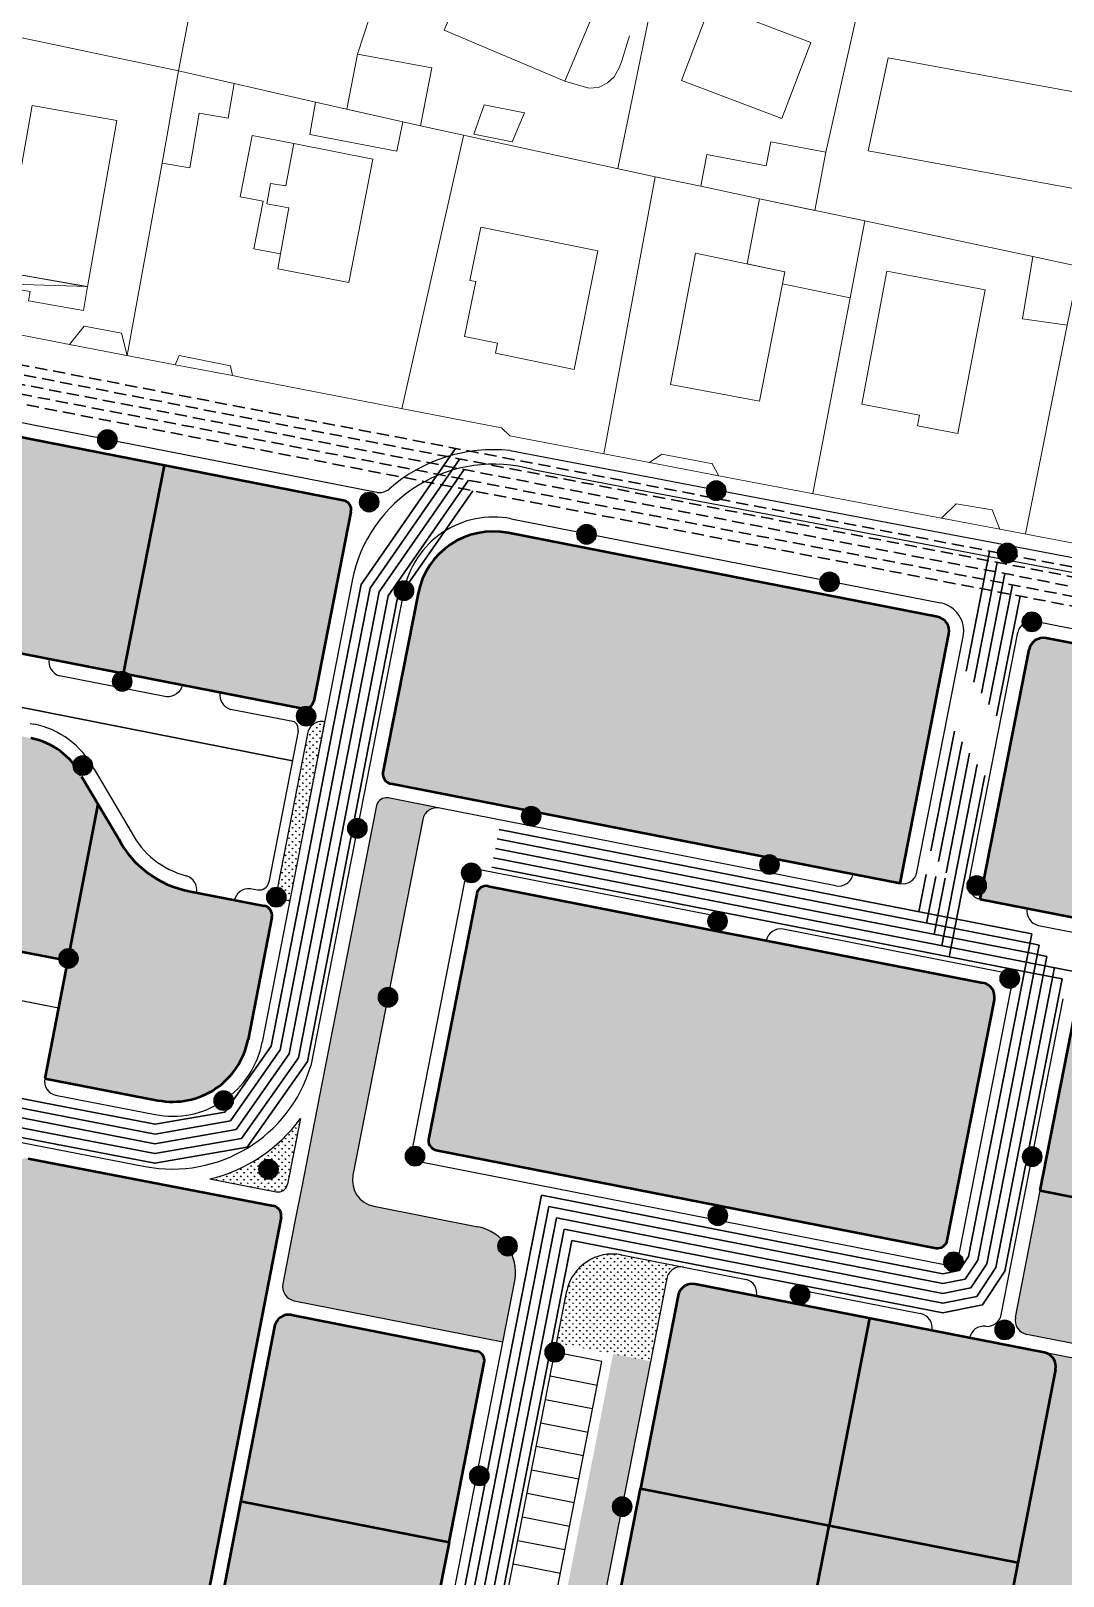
# Model space of a CAD drawing. Header units: millimetres. Extents: x 366 to 1555, y 702 to 1543.
# Drawn here: x 860.7 to 968.1, y 910.6 to 1071.5 of the extents above; entities that cross this region are included whole.
import ezdxf

# ---------------------------------------------------------------- set-up
doc = ezdxf.new("R2010")
doc.units = ezdxf.units.MM
doc.linetypes.add('TRATTEGGIATA', pattern=[19.05, 12.7, -6.35])
for name, color, linetype, lineweight in [('1_BASE', 7, 'Continuous', 0), ('4_CONSERVARE', 1, 'Continuous', 0), ('4_DEMOLIRE', 1, 'Continuous', 0), ('4L - Lotti', 7, 'Continuous', 50), ('6_ACQUEDOTTO', 152, 'Continuous', 30), ('6_FOGNATURA', 1, 'Continuous', 30), ('6_GAS', 210, 'Continuous', 30), ('6_ILLUMINAZIONE', 2, 'Continuous', 30), ('6_LOTTO RETINO', 254, 'Continuous', 30), ('6_RETE ELETTRICA', 2, 'Continuous', 30), ('6_TELEFONO', 94, 'Continuous', 30)]:
    doc.layers.add(name, color=color, linetype=linetype, lineweight=lineweight)
for name, color, linetype in [('4L - Parcheggi', 4, 'Continuous'), ('4L - Parco', 3, 'Continuous'), ('4L - Strade', 10, 'Continuous')]:
    doc.layers.add(name, color=color, linetype=linetype)
pattern_1 = [(90, (359.98, 494.63515), (-0.35921024, 0.35921024), [0.09525, -0.6231705]), (45, (359.98, 494.63515), (-0.35921024, 0.35921024), [0.09525, -0.41275]), (135, (359.98, 494.63515), (-0.35921024, -0.35921024), [0.09525, -0.41275])]
pattern_2 = [(90, (-7284.46496, -2478.98495), (-0.359210245, 0.359210245), [0.09525, -0.62317049]), (45, (-7284.46496, -2478.98495), (-0.359210245, 0.359210245), [0.09525, -0.41275]), (135, (-7284.46496, -2478.98495), (-0.359210245, -0.359210245), [0.09525, -0.41275])]

msp = doc.modelspace()

# ---------------------------------------------------------------- hatches: boundary and pattern name
at = {"layer": '4L - Parco', "transparency": 33554483}
h = msp.add_hatch(dxfattribs=at)
h.set_pattern_fill('GRASS', color=256, scale=0.02)
h.set_pattern_definition(pattern_1)
edge = h.paths.add_edge_path()
edge.add_line((842.06109, 872.60663), (845.87165, 892.24003))
edge.add_arc((844.6391, 892.24831), 1.23258, 359.6150499, 443.3235789)
edge.add_line((844.7824, 893.47253), (829.26722, 896.5133))
edge.add_arc((829.74804, 898.96663), 2.5, 168.9113421, 258.9113421, ccw=False)
edge.add_line((827.29471, 899.44745), (828.83333, 907.29809))
edge.add_arc((839.13731, 905.27865), 10.5, 117.4900742, 168.9113421, ccw=False)
edge.add_line((834.29056, 914.59311), (840.82109, 918.45171))
edge.add_arc((837.42499, 925.13875), 7.5, 296.9243221, 348.9113421)
edge.add_line((844.78497, 923.6963), (850.90588, 954.92759))
edge.add_arc((849.92455, 955.11992), 1, 348.9113421, 439.0162615)
edge.add_line((850.11508, 956.1016), (848.73968, 956.36855))
edge.add_arc((851.88343, 972.56629), 16.5, 169.0211036, 259.0162615, ccw=False)
edge.add_line((835.68542, 975.70867), (840.54791, 1000.77328))
edge.add_arc((839.56621, 1000.96373), 1, 349.0211036, 449.3754634)
edge.add_line((839.57711, 1001.96367), (830.9421, 1003.65543))
edge.add_arc((830.74984, 1002.67409), 1, 78.9150747, 170.5244571)
edge.add_line((829.76348, 1002.83872), (826.31764, 982.19302))
edge.add_arc((824.8381, 982.43996), 1.5, 258.9454938, 350.5244571, ccw=False)
edge.add_line((824.55049, 980.96779), (807.43631, 984.31135))
edge.add_arc((807.24457, 983.3299), 1, 78.9454938, 170.5244571)
edge.add_line((806.25821, 983.49453), (804.77566, 974.61185))
edge.add_arc((805.76201, 974.44722), 1, 170.5244571, 258.9727463)
edge.add_line((805.57074, 973.46569), (811.03764, 972.40033))
edge.add_arc((810.75073, 970.92803), 1.5, -9.4755429, 78.9727463, ccw=False)
edge.add_line((812.23026, 970.68109), (809.89689, 956.70074))
edge.add_line((809.89689, 956.70074), (809.166, 952.32419))
edge.add_arc((810.15235, 952.15951), 1, 170.5213744, 258.9113421)
edge.add_line((809.96002, 951.17818), (826.51505, 947.93361))
edge.add_arc((826.03423, 945.48029), 2.5, -11.0886579, 78.9113421, ccw=False)
edge.add_line((828.48755, 944.99947), (826.94893, 937.14882))
edge.add_arc((816.64496, 939.16826), 10.5, 297.4900742, 348.9113421, ccw=False)
edge.add_line((821.49171, 929.85381), (814.96118, 925.9952))
edge.add_arc((818.35728, 919.30816), 7.5, 116.9243221, 168.9113421)
edge.add_line((810.9973, 920.75062), (809.24134, 910.80183))
edge.add_line((809.24134, 910.80183), (806.36274, 894.00356))
edge.add_line((806.36274, 894.00356), (802.54745, 872.35746))
edge.add_line((802.54745, 872.35746), (799.96253, 858.55614))
edge.add_arc((813.59848, 854.75047), 14.15706, 164.4060494, 223.5327388)
edge.add_arc((783.87121, 831.93839), 23.43988, -10.6440658, 33.863673, ccw=False)
edge.add_line((806.90777, 827.60887), (803.43156, 807.61598))
edge.add_arc((804.47815, 807.4576), 1.05851, 171.3950488, 267.3251586)
edge.add_line((804.42875, 806.40025), (815.28019, 805.27704))
edge.add_arc((815.26989, 806.40879), 1.1318, 270.5213119, 352.729629)
edge.add_line((816.39259, 806.26556), (820.00211, 827.00999))
edge.add_arc((821.4799, 826.75285), 1.5, 84.0904528, 170.1293879, ccw=False)
edge.add_line((821.63434, 828.24488), (841.57569, 826.18079))
edge.add_line((841.57569, 826.18079), (861.51704, 824.11669))
edge.add_arc((861.3626, 822.62466), 1.5, -9.8706121, 84.0904528, ccw=False)
edge.add_line((862.8404, 822.36752), (859.09737, 800.85581))
edge.add_arc((861.14511, 814.89338), 14.18615, 261.7004934, 292.1753399)
edge.add_line((866.49956, 801.75654), (870.5848, 804.39942))
edge.add_arc((879.01741, 793.68414), 13.63547, 107.4924721, 128.2017366, ccw=False)
edge.add_line((874.91886, 806.68906), (877.84825, 821.6297))
edge.add_line((877.84825, 821.6297), (880.71426, 836.25321))
edge.add_arc((879.24227, 836.5417), 1.5, 348.9113421, 444.1131652)
edge.add_line((879.39611, 838.03379), (865.6733, 839.44872))
edge.add_line((865.6733, 839.44872), (838.19604, 844.83428))
edge.add_arc((838.48455, 846.30627), 1.5, 169.0162615, 258.9105658, ccw=False)
edge.add_line((837.01203, 846.59207), (842.06109, 872.60663))
h = msp.add_hatch(dxfattribs=at)
h.set_pattern_fill('GRASS', color=256, scale=0.02)
h.set_pattern_definition(pattern_2)
h.paths.add_polyline_path([(891.24496, 999.56123, 0.4266814), (889.47597, 998.31171), (886.43961, 982.66732, 0.414212133), (887.62648, 980.90911), (887.91216, 982.38165)])
h = msp.add_hatch(dxfattribs=at)
h.set_pattern_fill('GRASS', color=256, scale=0.02)
h.set_pattern_definition(pattern_1)
h.paths.add_polyline_path([(896.38504, 949.10729, -0.414160401), (894.21577, 952.33476), (901.47809, 989.38994, -0.414236889), (903.2387, 990.57343), (897.86463, 991.62712, 0.395699554), (896.66893, 990.84899), (891.29809, 963.44492), (890.22031, 957.94563), (888.87993, 951.119), (888.21195, 947.68882), (886.91845, 941.02508, 0.413726784), (888.10268, 939.26721), (909.82342, 935.01351), (911.0631, 941.34806, 0.409178377), (907.20436, 946.98481)])
h = msp.add_hatch(dxfattribs=at)
h.set_pattern_fill('GRASS', color=256, scale=0.02)
h.set_pattern_definition(pattern_2)
edge = h.paths.add_edge_path()
edge.add_line((887.4081, 951.40834), (887.21848, 950.42835))
edge.add_line((887.21848, 950.42835), (888.74841, 958.23462))
edge.add_arc((875.44378, 967.99356), 16.5, 283.6362388, 323.7399927, ccw=False)
edge.add_line((879.33377, 951.95866), (886.23624, 950.61899))
edge.add_arc((886.42677, 951.60067), 1, 259.0162615, 348.9113421)
h = msp.add_hatch(dxfattribs=at)
h.set_pattern_fill('GRASS', color=256, scale=0.02)
h.set_pattern_definition(pattern_1)
h.paths.add_polyline_path([(965.7446, 950.75656), (965.74459, 950.75653), (963.16187, 937.53673, 0.414116076), (964.34593, 935.77704), (973.22887, 934.03853, 0.315104428), (974.80118, 934.73549, -0.206880076), (980.93794, 939.11424), (985.17242, 940.02452, 0.299992141), (986.32925, 941.20294), (987.37065, 946.52443)])
h = msp.add_hatch(dxfattribs=at)
h.set_pattern_fill('GRASS', color=256, scale=0.02)
h.set_pattern_definition(pattern_1)
h.paths.add_polyline_path([(926.88127, 941.58132, -0.388364194), (928.50736, 942.80038), (927.18172, 943.06155), (922.1626, 944.05038, 0.40902159), (916.46071, 940.29174), (915.40291, 934.89442), (925.19462, 932.97538)])
h = msp.add_hatch(dxfattribs=at)
h.set_pattern_fill('GRASS', color=256, scale=0.02)
h.set_pattern_definition(pattern_1)
h.paths.add_polyline_path([(925.19462, 932.97538), (921.29238, 933.74017), (915.62699, 904.79097), (919.52148, 904.02881)])
h = msp.add_hatch(dxfattribs=at)
h.set_pattern_fill('GRASS', color=256, scale=0.02)
h.set_pattern_definition(pattern_1)
h.paths.add_polyline_path([(959.34809, 891.31752, -0.391503995), (958.24717, 890.50913), (967.50599, 888.67113, 0.441886961), (969.2902, 889.98907), (973.48429, 930.79766, -0.006100098), (973.5108, 931.02794, 0.394880544), (972.31095, 932.68972), (966.15786, 933.89396, -0.414251211), (967.34179, 932.1336)])
at = {"layer": '6_ILLUMINAZIONE', "transparency": 33554687}
h = msp.add_hatch(color=256, dxfattribs=at)
h.dxf.hatch_style = 1
h.paths.add_polyline_path([(869.6536, 1028.93878, 1), (867.6536, 1028.93878, 1)])
h = msp.add_hatch(color=256, dxfattribs=at)
h.dxf.hatch_style = 1
h.paths.add_polyline_path([(896.90361, 1022.4306, 1), (894.90361, 1022.4306, 1)])
h = msp.add_hatch(color=256, dxfattribs=at)
h.dxf.hatch_style = 1
h.paths.add_polyline_path([(933.01514, 1023.62268, 1), (931.01514, 1023.62268, 1)])
h = msp.add_hatch(color=256, dxfattribs=at)
h.dxf.hatch_style = 1
h.paths.add_polyline_path([(919.51942, 1019.07901, 1), (917.51942, 1019.07901, 1)])
h = msp.add_hatch(color=256, dxfattribs=at)
h.dxf.hatch_style = 1
h.paths.add_polyline_path([(963.30941, 1017.1264, 1), (961.30941, 1017.1264, 1)])
h = msp.add_hatch(color=256, dxfattribs=at)
h.dxf.hatch_style = 1
h.paths.add_polyline_path([(898.52249, 1013.20816, 1), (900.52249, 1013.20816, 1)])
h = msp.add_hatch(color=256, dxfattribs=at)
h.dxf.hatch_style = 1
h.paths.add_polyline_path([(944.81528, 1014.12136, 1), (942.81528, 1014.12136, 1)])
h = msp.add_hatch(color=256, dxfattribs=at)
h.dxf.hatch_style = 1
h.paths.add_polyline_path([(965.87034, 1009.96631, 1), (963.87034, 1009.96631, 1)])
h = msp.add_hatch(color=256, dxfattribs=at)
h.dxf.hatch_style = 1
h.paths.add_polyline_path([(871.20347, 1003.76255, 1), (869.20347, 1003.76255, 1)])
h = msp.add_hatch(color=256, dxfattribs=at)
h.dxf.hatch_style = 1
h.paths.add_polyline_path([(890.33774, 1000.14241, 1), (888.33774, 1000.14241, 1)])
h = msp.add_hatch(color=256, dxfattribs=at)
h.dxf.hatch_style = 1
h.paths.add_polyline_path([(867.09835, 995.00035, 1), (865.09835, 995.00035, 1)])
h = msp.add_hatch(color=256, dxfattribs=at)
h.dxf.hatch_style = 1
h.paths.add_polyline_path([(895.67429, 988.47078, 1), (893.67429, 988.47078, 1)])
h = msp.add_hatch(color=256, dxfattribs=at)
h.dxf.hatch_style = 1
h.paths.add_polyline_path([(913.7663, 989.7244, 1), (911.7663, 989.7244, 1)])
h = msp.add_hatch(color=256, dxfattribs=at)
h.dxf.hatch_style = 1
h.paths.add_polyline_path([(907.52762, 983.82297, 1), (905.52762, 983.82297, 1)])
h = msp.add_hatch(color=256, dxfattribs=at)
h.dxf.hatch_style = 1
h.paths.add_polyline_path([(938.56316, 984.68999, 1), (936.56316, 984.68999, 1)])
h = msp.add_hatch(color=256, dxfattribs=at)
h.dxf.hatch_style = 1
h.paths.add_polyline_path([(960.12826, 982.50437, 1), (958.12826, 982.50437, 1)])
h = msp.add_hatch(color=256, dxfattribs=at)
h.dxf.hatch_style = 1
h.paths.add_polyline_path([(887.24048, 981.29713, 1), (885.24048, 981.29713, 1)])
h = msp.add_hatch(color=256, dxfattribs=at)
h.dxf.hatch_style = 1
h.paths.add_polyline_path([(933.16061, 978.79717, 1), (931.16061, 978.79717, 1)])
h = msp.add_hatch(color=256, dxfattribs=at)
h.dxf.hatch_style = 1
h.paths.add_polyline_path([(863.6028, 974.91395, 1), (865.6028, 974.91395, 1)])
h = msp.add_hatch(color=256, dxfattribs=at)
h.dxf.hatch_style = 1
h.paths.add_polyline_path([(963.56562, 972.83604, 1), (961.56562, 972.83604, 1)])
h = msp.add_hatch(color=256, dxfattribs=at)
h.dxf.hatch_style = 1
h.paths.add_polyline_path([(898.85933, 970.8706, 1), (896.85933, 970.8706, 1)])
h = msp.add_hatch(color=256, dxfattribs=at)
h.dxf.hatch_style = 1
h.paths.add_polyline_path([(879.75868, 960.11943, 1), (881.75868, 960.11943, 1)])
h = msp.add_hatch(color=256, dxfattribs=at)
h.dxf.hatch_style = 1
h.paths.add_polyline_path([(901.67089, 954.32964, 1), (899.67089, 954.32964, 1)])
h = msp.add_hatch(color=256, dxfattribs=at)
h.dxf.hatch_style = 1
h.paths.add_polyline_path([(965.90294, 954.27145, 1), (963.90294, 954.27145, 1)])
h = msp.add_hatch(color=256, dxfattribs=at)
h.dxf.hatch_style = 1
h.paths.add_polyline_path([(884.42179, 952.95933, 1), (886.42179, 952.95933, 1)])
h = msp.add_hatch(color=256, dxfattribs=at)
h.dxf.hatch_style = 1
h.paths.add_polyline_path([(933.18001, 948.13818, 1), (931.18001, 948.13818, 1)])
h = msp.add_hatch(color=256, dxfattribs=at)
h.dxf.hatch_style = 1
h.paths.add_polyline_path([(911.29934, 944.96414, 1), (909.29934, 944.96414, 1)])
h = msp.add_hatch(color=256, dxfattribs=at)
h.dxf.hatch_style = 1
h.paths.add_polyline_path([(957.71241, 943.32553, 1), (955.71241, 943.32553, 1)])
h = msp.add_hatch(color=256, dxfattribs=at)
h.dxf.hatch_style = 1
h.paths.add_polyline_path([(941.7377, 939.92409, 1), (939.7377, 939.92409, 1)])
h = msp.add_hatch(color=256, dxfattribs=at)
h.dxf.hatch_style = 1
h.paths.add_polyline_path([(963.04416, 936.23918, 1), (961.04416, 936.23918, 1)])
h = msp.add_hatch(color=256, dxfattribs=at)
h.dxf.hatch_style = 1
h.paths.add_polyline_path([(916.21234, 933.91275, 1), (914.21234, 933.91275, 1)])
h = msp.add_hatch(color=256, dxfattribs=at)
h.dxf.hatch_style = 1
h.paths.add_polyline_path([(908.36071, 921.03677, 1), (906.36071, 921.03677, 1)])
h = msp.add_hatch(color=256, dxfattribs=at)
h.dxf.hatch_style = 1
h.paths.add_polyline_path([(923.22745, 917.83642, 1), (921.22745, 917.83642, 1)])
at = {"layer": '6_LOTTO RETINO', "transparency": 33554559}
h = msp.add_hatch(color=256, dxfattribs=at)
h.dxf.hatch_style = 1
edge = h.paths.add_edge_path()
edge.add_line((874.58825, 1026.24714), (855.89241, 1029.91127))
edge.add_arc((855.70008, 1028.92994), 1, 78.9113421, 173.267596)
edge.add_line((854.70698, 1029.04717), (850.8497, 1009.37987))
edge.add_arc((851.83525, 1009.20976), 1.00012, 170.2067299, 201.8305268)
edge.add_arc((851.83525, 1009.20976), 1.00012, 201.8305268, 249.2500468)
edge.add_arc((851.83525, 1009.20976), 1.00012, 249.2500468, 258.9110446)
edge.add_line((851.64289, 1008.2283), (870.33821, 1004.56178))
edge.add_line((870.33821, 1004.56178), (874.58825, 1026.24714))
h = msp.add_hatch(color=256, dxfattribs=at)
h.dxf.hatch_style = 1
edge = h.paths.add_edge_path()
edge.add_arc((893.11211, 1021.67927), 0.92341, 343.9369331, 443.8857511)
edge.add_line((893.21046, 1022.59743), (874.58825, 1026.24714))
edge.add_line((874.58825, 1026.24714), (870.33821, 1004.56178))
edge.add_line((870.33821, 1004.56178), (870.35226, 1004.55902))
edge.add_line((870.35226, 1004.55902), (871.49701, 1004.33451))
edge.add_line((871.49701, 1004.33451), (888.48876, 1001.00209))
edge.add_line((888.48876, 1001.00209), (889.03352, 1000.89525))
edge.add_line((889.03352, 1000.89525), (889.37128, 1000.91414))
edge.add_line((889.37128, 1000.91414), (889.68367, 1001.04394))
edge.add_arc((889.14703, 1001.89469), 1.00586, 302.2429533, 349.0426295)
edge.add_line((890.13456, 1001.70349), (893.99947, 1021.42377))
h = msp.add_hatch(color=256, dxfattribs=at)
h.dxf.hatch_style = 1
h.paths.add_polyline_path([(956.24385, 1008.71257, 0.414211733), (955.06045, 1010.47312), (932.00023, 1014.9941), (922.18712, 1016.91839), (910.38263, 1019.23192, 0.414171536), (900.99448, 1012.91967), (897.3396, 994.27102, 0.405438664), (898.18746, 993.09238), (951.14596, 982.70884)])
h = msp.add_hatch(color=256, dxfattribs=at)
h.dxf.hatch_style = 1
h.paths.add_polyline_path([(973.825, 978.26963), (959.48848, 981.08022), (964.58631, 1007.08364, -0.414206587), (966.34683, 1008.26705), (1013.5577, 999.01279), (1022.30194, 997.29723, -0.382291035), (1031.14661, 985.58587), (1029.71294, 968.47129, -0.446850131), (1028.4955, 967.55178)])
h = msp.add_hatch(color=256, dxfattribs=at)
h.dxf.hatch_style = 1
h.paths.add_polyline_path([(867.68009, 990.98368), (865.9526, 993.8952, 0.230839579), (860.6999, 997.84964), (850.06236, 999.92787, 0.414600129), (848.88892, 999.13687), (845.07961, 979.50109, 0.413827101), (845.86957, 978.3292), (864.51834, 974.68583)])
h = msp.add_hatch(color=256, dxfattribs=at)
h.dxf.hatch_style = 1
h.paths.add_polyline_path([(885.77306, 979.23146, 0.41418881), (884.98189, 980.40359), (877.12815, 981.92789, -0.227402315), (869.84458, 987.33565), (867.68009, 990.98368), (862.14002, 962.42634), (873.91954, 960.14011, 0.414238316), (883.29736, 966.46998)])
h = msp.add_hatch(color=256, dxfattribs=at)
h.dxf.hatch_style = 1
h.paths.add_polyline_path([(960.96467, 970.62048, 0.414472217), (959.77882, 972.38052), (937.22766, 976.77595), (932.31384, 977.7394), (908.26946, 982.44379, 0.414038992), (907.09639, 981.65467), (902.11438, 956.23453, 0.442921104), (902.87991, 954.96659), (954.8934, 944.76283, 0.411760489), (956.07178, 945.57598)])
h = msp.add_hatch(color=256, dxfattribs=at)
h.dxf.hatch_style = 1
h.paths.add_polyline_path([(991.02955, 965.22129, 0.436661965), (990.16512, 966.40648), (971.06202, 970.14755, 0.414345645), (969.30157, 968.96313), (965.7446, 950.75656), (987.37065, 946.52443)])
h = msp.add_hatch(color=256, dxfattribs=at)
h.dxf.hatch_style = 1
h.paths.add_polyline_path([(886.73943, 947.97465, 0.414220537), (885.94829, 949.14688), (860.42458, 954.10067, 0.414213562), (859.25236, 953.30952), (848.96373, 900.29874), (876.44941, 894.96348)])
h = msp.add_hatch(color=256, dxfattribs=at)
h.dxf.hatch_style = 1
h.paths.add_polyline_path([(967.34179, 932.1336, 0.414251211), (966.15786, 933.89396), (947.98875, 937.4499), (943.7617, 915.86627), (943.76048, 915.86006), (963.40011, 912.00726)])
h.paths.add_polyline_path([(947.98875, 937.4499), (929.81223, 941.00729, 0.413789054), (928.05835, 939.81674), (924.12377, 919.7123), (943.76048, 915.86006)])
h.paths.add_polyline_path([(943.76048, 915.86006), (924.12377, 919.7123), (920.0686, 899.02854, 0.390183256), (920.87246, 897.9285), (939.52364, 894.22599)])
h.paths.add_polyline_path([(963.40011, 912.00726), (943.76048, 915.86006), (939.52364, 894.22599), (958.24717, 890.50913, 0.391503995), (959.34809, 891.31752)])
h = msp.add_hatch(color=256, dxfattribs=at)
h.dxf.hatch_style = 1
h.paths.add_polyline_path([(907.87182, 932.8513, 0.436663396), (907.00739, 934.0365), (887.82175, 937.79374, 0.414700509), (886.06095, 936.60753), (882.52637, 918.39842), (904.21283, 914.15446)])
h = msp.add_hatch(color=256, dxfattribs=at)
h.dxf.hatch_style = 1
h.paths.add_polyline_path([(904.21283, 914.15446), (882.52637, 918.39842), (878.7157, 898.76693), (900.36473, 894.51993)])

# ---------------------------------------------------------------- linework, layer by layer
at = {"layer": '1_BASE'}
for p, q in [((876.05739, 1067.32622), (880.68939, 1091.61222)), ((894.67439, 1069.08822), (900.57239, 1087.08822)), ((926.76839, 1081.50622), (921.78339, 1057.15822)), ((946.96339, 1074.54922), (943.43239, 1058.86222)), ((876.05739, 1067.32322), (854.62739, 1071.85422)), ((922.19739, 1068.38522, 209.6144), (923.00239, 1070.97122, 209.6144)), ((921.93939, 1067.71322, 209.6461), (922.19739, 1068.38522, 209.6461)), ((920.68939, 1066.08822, 209.6459), (921.39339, 1066.72522, 209.6459)), ((921.39339, 1066.72522, 209.646), (921.93939, 1067.71322, 209.646)), ((890.30739, 1064.08422), (881.86139, 1066.00222)), ((916.25239, 1066.25622, 209.6456), (918.77539, 1065.54922, 209.6456)), ((918.77539, 1065.54922, 209.6457), (919.76839, 1065.61222, 209.6457)), ((919.76839, 1065.61222, 209.6458), (920.68939, 1066.08822, 209.6458)), ((905.72839, 1060.58022), (899.30739, 1032.15822)), ((925.68239, 1056.31522), (901.22839, 1061.60422)), ((874.36139, 1057.72522), (870.71339, 1037.69822)), ((925.68239, 1056.31522), (920.33039, 1027.45922)), ((925.68239, 1056.31522), (930.41639, 1055.31522)), ((964.96339, 1048.01022), (947.47139, 1051.70922)), ((942.05739, 1023.32622), (945.96339, 1043.70922)), ((864.72839, 1038.85822), (866.22839, 1040.76422)), ((870.13539, 1040.00622), (870.71339, 1037.69822)), ((964.20539, 1019.11522), (968.55739, 1040.86522)), ((875.72139, 1036.72922), (876.11939, 1037.69022)), ((881.45539, 1036.61222), (881.68939, 1035.61522)), ((925.07239, 1026.55722), (926.36139, 1027.41622)), ((931.61139, 1026.41222), (932.29939, 1025.18222)), ((955.47839, 1020.77622), (956.98639, 1022.24422)), ((960.72839, 1021.63122), (961.54939, 1019.61922))]:
    msp.add_line(p, q, dxfattribs=at)
for points in [[(903.72139, 1071.56522), (907.42439, 1080.31122), (919.95539, 1074.99422), (916.25239, 1066.25622), (903.72139, 1071.56522)], [(928.40839, 1066.32622), (938.84639, 1062.36522), (941.85339, 1070.28722), (931.41639, 1074.24822), (928.40839, 1066.32622)], [(893.58039, 1063.34222), (894.67439, 1069.08822), (902.42439, 1067.66222), (901.22839, 1061.60422), (893.58039, 1063.34222)], [(874.36139, 1057.72522), (877.22839, 1057.22522), (878.22139, 1062.92422), (881.24439, 1062.39722), (881.86139, 1066.00222), (876.05739, 1067.32322), (874.36139, 1057.72522)], [(860.82239, 1063.73322), (869.63539, 1062.17822), (866.58039, 1044.86222), (857.79139, 1046.40822), (860.82239, 1063.73322)], [(899.39339, 1062.02222), (898.79139, 1058.96722), (889.73639, 1060.71722), (890.30739, 1064.08422), (899.39339, 1062.02222)], [(906.79939, 1060.74422), (907.85339, 1063.78022), (912.06439, 1062.97522), (910.78339, 1059.94422), (906.79939, 1060.74422)], [(883.90839, 1048.81522), (886.67439, 1048.26822), (887.54139, 1053.07622), (885.23639, 1053.49422), (885.63539, 1055.61522), (887.22139, 1055.34622), (888.04939, 1059.75622), (883.72839, 1060.59622), (882.48639, 1054.21322), (884.86139, 1053.75622), (883.90839, 1048.81522)], [(896.29139, 1058.15522), (888.04939, 1059.75622), (887.22139, 1055.34622), (885.63539, 1055.61522), (885.23639, 1053.49422), (887.54139, 1053.07622), (886.67439, 1048.26822), (886.39339, 1046.73722), (893.79939, 1045.28322), (896.29139, 1058.15522)], [(936.51039, 1054.02622), (930.41639, 1055.31522), (931.04139, 1058.61222), (937.20539, 1057.43222), (937.68939, 1059.95122), (943.43239, 1058.85822), (942.28339, 1052.80722), (936.51039, 1054.02622)], [(935.22839, 1047.23722), (936.51039, 1054.02622), (947.47139, 1051.70922), (945.96339, 1043.70922), (938.91639, 1045.17022), (939.15839, 1046.42422), (935.22839, 1047.23722)], [(858.50239, 1050.47922), (856.32239, 1050.83822), (855.38539, 1045.23322), (860.62739, 1044.35422), (860.46339, 1043.39722), (866.15839, 1042.39722), (866.58839, 1044.86922), (857.79139, 1046.40122), (858.50239, 1050.47922)], [(858.50239, 1050.47522), (856.32239, 1050.83422), (855.38539, 1045.23722), (860.62739, 1044.35422), (860.46339, 1043.39722), (866.15839, 1042.39722), (866.58839, 1044.86522), (857.79939, 1046.40522), (858.50239, 1050.47522)], [(917.22139, 1036.23322), (919.71339, 1048.60022), (907.51839, 1051.05722), (906.39339, 1045.51422), (907.00239, 1045.39322), (905.83839, 1039.66222), (909.25239, 1038.96722), (909.03339, 1037.92822), (917.22139, 1036.23322)], [(927.27539, 1034.68622), (936.51839, 1032.92822), (939.15839, 1046.42422), (929.86939, 1048.34622), (927.27539, 1034.68622)], [(963.88539, 1041.51822), (968.55739, 1040.86522), (969.77539, 1046.97122), (964.96339, 1048.01022), (963.88539, 1041.51822)], [(957.16639, 1029.56522), (952.96339, 1030.38522), (953.17439, 1031.47922), (947.15839, 1032.62322), (949.78339, 1046.47122), (960.01839, 1044.53322), (957.16639, 1029.56522)], [(866.58839, 1044.86922), (855.38539, 1045.23322)], [(870.13539, 1040.00622), (866.22839, 1040.76422)], [(881.45539, 1036.61222), (876.11939, 1037.69022)], [(931.65039, 1026.40522), (926.36139, 1027.41622)], [(960.72839, 1021.63122), (956.98639, 1022.24422)]]:
    msp.add_lwpolyline(points, dxfattribs=at)
msp.add_lwpolyline([(949.90153, 1068.70771), (989.80057, 1061.36364), (987.71686, 1051.67467), (947.81782, 1059.01874)], close=True, dxfattribs=at)
at = {"layer": '4_CONSERVARE'}
msp.add_lwpolyline([(795.86939, 1051.86522), (823.34639, 1046.82622), (829.01039, 1045.70122), (842.99439, 1043.10022), (850.51839, 1041.61222), (864.72839, 1038.85822), (875.72139, 1036.72922), (881.68939, 1035.61522), (882.94739, 1035.33022), (904.78339, 1031.10022), (909.65839, 1030.15522), (910.55739, 1029.31922), (925.07239, 1026.55722), (932.29939, 1025.18222), (955.47839, 1020.77622), (961.54939, 1019.61922), (982.53339, 1015.63122), (991.81439, 1013.35022), (1015.42439, 1008.79122), (1024.22493, 1007.08974)], dxfattribs=at)
at = {"layer": '4_DEMOLIRE'}
msp.add_line((958.56112, 958.19536), (958.56117, 958.19535), dxfattribs=at)
at = {"layer": '4L - Lotti'}
for p, q in [((893.21046, 1022.59743), (855.89241, 1029.91127)), ((893.99947, 1021.42377), (890.13362, 1001.69873)), ((889.03352, 1000.89525), (851.64289, 1008.2283)), ((951.14596, 982.70884), (956.24385, 1008.71257)), ((1013.5577, 999.01279), (966.34683, 1008.26705)), ((959.48839, 981.07975), (964.58631, 1007.08364)), ((865.9759, 993.85594), (869.84458, 987.33565)), ((951.14596, 982.70884), (898.15312, 993.09911)), ((867.68009, 990.98368), (862.1397, 962.42468)), ((907.09639, 981.65467), (902.11438, 956.23453)), ((908.26946, 982.44379), (932.31384, 977.7394)), ((959.48848, 981.08022), (1008.8691, 971.39942)), ((845.86957, 978.3292), (864.51834, 974.68583)), ((932.31384, 977.7394), (937.22766, 976.77595)), ((937.22766, 976.77595), (959.78012, 972.38027)), ((956.06891, 945.56128), (960.96467, 970.62048)), ((965.74459, 950.75653), (969.30157, 968.96313)), ((883.29723, 966.46931), (883.29789, 966.46919)), ((862.14002, 962.42634), (873.9202, 960.13998)), ((860.42458, 954.10067), (885.94831, 949.14688)), ((902.87991, 954.96659), (954.8934, 944.76283)), ((886.73943, 947.97465), (876.44953, 894.96413)), ((928.06036, 939.82705), (924.12377, 919.7123)), ((966.15786, 933.89396), (929.81223, 941.00729)), ((886.06095, 936.60753), (877.92205, 894.6783)), ((887.82175, 937.79374), (907.00815, 934.03635)), ((904.21283, 914.15446), (907.87182, 932.8513)), ((967.34183, 932.13379), (959.34716, 891.31276)), ((920.0686, 899.02854), (924.12377, 919.7123)), ((924.12377, 919.7123), (963.40011, 912.00726)), ((904.21283, 914.15446), (892.95923, 856.73422))]:
    msp.add_line(p, q, dxfattribs=at)
at = {"layer": '4L - Lotti', "ltscale": 0.5}
for p, q in [((870.33821, 1004.56178), (874.58823, 1026.24705)), ((965.7446, 950.75656), (987.37065, 946.52443)), ((947.98875, 937.44992), (943.7617, 915.86627)), ((882.33432, 917.41703), (882.33584, 917.41673)), ((882.52637, 918.39842), (904.21283, 914.15446)), ((939.52364, 894.22599), (943.7617, 915.86627))]:
    msp.add_line(p, q, dxfattribs=at)
at = {"layer": '4L - Lotti'}
msp.add_lwpolyline([(955.06045, 1010.47312), (932.00023, 1014.9941), (922.18712, 1016.91839), (910.38263, 1019.23192, 0.414171534), (900.99448, 1012.91967), (897.3396, 994.27102)], format="xyb", dxfattribs=at)
for points in [[(877.12815, 981.92789), (884.98189, 980.40359)], [(885.77306, 979.23146), (883.29723, 966.46931)], [(873.9202, 960.13998), (873.92007, 960.13932)]]:
    msp.add_lwpolyline(points, dxfattribs=at)
for centre, radius, start, end in [((893.11211, 1021.67927), 0.92341, 343.9369331, 83.8857511), ((954.77187, 1009.00114), 1.5, 348.9081435, 78.9077856), ((966.05829, 1006.79507), 1.5, 78.909508, 168.9081435), ((859.27179, 990.48686), 7.5, 27.3475906, 79.0162615), ((898.37083, 994.11857), 1.04244, 171.5903244, 257.9450891), ((879.12408, 992.22506), 10.48882, 207.7849595, 259.0302635), ((908.07772, 981.46234), 1, 78.9454938, 168.9113421), ((884.79136, 979.42191), 1, 349.0211036, 79.0162615), ((959.4925, 970.9081), 1.5, 348.9454938, 78.9454938), ((875.44378, 967.99356), 8, 259.0162615, 349.0211036), ((903.07242, 955.94788), 1, 163.3426878, 258.9009425), ((885.75776, 948.1652), 1, 349.014897, 79.0162615), ((955.0726, 945.76356), 1.01664, 259.8478185, 348.5234553), ((929.53143, 939.5338), 1.50001, 78.6423842, 169.1274067), ((887.53347, 936.3217), 1.5, 78.9196569, 169.014897), ((965.86976, 932.42189), 1.5, 348.9190581, 78.9264228)]:
    msp.add_arc(centre, radius, start, end, dxfattribs=at)
at = {"layer": '4L - Lotti', "ltscale": 0.5}
for centre, radius, start, end in [((889.14703, 1001.89469), 1.00586, 263.5204629, 348.7800497), ((906.89044, 933.04336), 1, 348.9272397, 83.2428435)]:
    msp.add_arc(centre, radius, start, end, dxfattribs=at)
at = {"layer": '4L - Parcheggi'}
for p, q in [((848.32124, 977.85022), (864.51834, 974.68583)), ((864.51834, 974.68583), (863.56609, 969.77727)), ((847.37224, 972.9411), (863.5661, 969.77734)), ((914.73219, 931.45929), (919.63911, 930.499)), ((914.25205, 929.00583), (919.15897, 928.04554)), ((913.7719, 926.55237), (918.67882, 925.59208)), ((918.19868, 923.13862), (913.29176, 924.09891)), ((917.71853, 920.68516), (912.81161, 921.64545)), ((917.23839, 918.23171), (912.33147, 919.19199)), ((916.75824, 915.77825), (911.85132, 916.73854)), ((916.2781, 913.32479), (911.37118, 914.28508)), ((915.79795, 910.87133), (910.89104, 911.83162))]:
    msp.add_line(p, q, dxfattribs=at)
msp.add_lwpolyline([(909.93075, 906.9247), (914.83766, 905.96441), (920.11925, 932.95246), (915.21234, 933.91275)], dxfattribs=at)
at = {"layer": '4L - Strade'}
for p, q in [((894.12896, 1014.24907), (884.7699, 966.18431)), ((899.52249, 1013.20816), (889.8261, 963.73341)), ((958.30508, 982.84078), (963.40289, 1008.84412)), ((952.90651, 983.89225), (957.71583, 1008.42399)), ((874.7932, 1002.15949), (863.66232, 1004.34248)), ((888.14624, 999.53869), (881.45406, 1000.85316)), ((860.60849, 999.39579), (860.98657, 999.32199)), ((888.50642, 998.56475), (885.45793, 982.85785)), ((889.47597, 998.31171), (886.43961, 982.66732)), ((867.26592, 994.62135), (871.1346, 988.10106)), ((903.2387, 990.57343), (897.86451, 991.62714)), ((896.66893, 990.84899), (891.29809, 963.44492)), ((944.4788, 982.48751), (903.2387, 990.57343)), ((901.47809, 989.38994), (894.21577, 952.33476)), ((931.13048, 979.49998), (907.57922, 984.11766)), ((883.53348, 982.2127), (884.28572, 982.0667)), ((905.81862, 982.93418), (900.43143, 955.44664)), ((965.56475, 978.36045), (1018.57222, 967.96862)), ((961.53578, 973.53844), (938.98825, 977.95932)), ((957.34746, 944.2826), (962.71934, 971.77885)), ((961.6883, 937.81716), (968.11757, 970.72574)), ((891.29809, 963.44492), (890.22031, 957.94563)), ((863.25687, 960.68159), (873.63395, 958.66754)), ((888.74841, 958.23462), (887.40804, 951.408)), ((890.22031, 957.94563), (888.87993, 951.119)), ((859.72866, 955.76373), (872.58604, 953.2683)), ((901.61467, 953.6862), (955.58653, 943.09827)), ((879.33377, 951.95866), (886.23624, 950.61899)), ((888.87993, 951.119), (888.21195, 947.68882)), ((963.16187, 937.53673), (965.74459, 950.75653)), ((888.21195, 947.68882), (886.91845, 941.02508)), ((896.38504, 949.10729), (907.20436, 946.98481)), ((922.1626, 944.05038), (928.63837, 942.77457)), ((894.43732, 856.39307), (911.0631, 941.34806)), ((926.88127, 941.58132), (918.42056, 898.41151)), ((908.64442, 900.35178), (916.46071, 940.29174)), ((888.10268, 939.26721), (909.82342, 935.01351)), ((973.22887, 934.03853), (964.34593, 935.77704)), ((972.31095, 932.68972), (966.15786, 933.89396))]:
    msp.add_line(p, q, dxfattribs=at)
for points in [[(896.69046, 1023.44393), (795.86568, 1043.20424)], [(910.56139, 1027.79155), (924.79199, 1025.08367), (932.01903, 1023.70866), (955.19827, 1019.30261), (961.26857, 1018.14574), (981.17019, 1014.36345)], [(912.93228, 1025.81349), (924.51159, 1023.61011), (931.73867, 1022.23509), (954.91816, 1017.829), (960.98776, 1016.67226), (980.89012, 1012.88983)], [(910.67112, 1020.70391), (955.34952, 1011.94754)], [(928.63837, 942.77457), (935.14587, 941.49796)], [(916.46024, 940.28934), (916.46071, 940.29174)], [(941.7889, 940.19476), (953.28572, 937.93937)]]:
    msp.add_lwpolyline(points, dxfattribs=at)
for points in [[(965.16272, 1010.02429), (1022.58899, 998.76951, -0.382329173), (1032.64139, 985.46083)], [(862.58386, 1006.0827, 0.367408542), (863.66232, 1004.34248)], [(876.45042, 1003.36317, -0.367408542), (874.79454, 1002.15921)], [(880.3756, 1002.59338, 0.367408542), (881.45406, 1000.85316)], [(877.9485, 981.76868, 0.370618158), (876.86858, 983.52396)], [(881.8867, 981.00433, -0.367408542), (883.53968, 982.21226)]]:
    msp.add_lwpolyline(points, format="xyb", dxfattribs=at)
for centre, radius, start, end in [((908.84513, 1011.38105), 16.5, 84.0295491, 131.2414552), ((908.84513, 1011.38105), 15, 74.1883045, 168.9113421), ((896.97892, 1024.91594), 1.5, 258.9113421, 311.2414552), ((908.84513, 1011.38105), 9.5, 78.9113421, 168.9113421), ((954.77187, 1009.00114), 3, 348.9081435, 78.9077856), ((964.87423, 1008.55229), 1.5, 78.9113421, 168.9081435), ((859.27179, 990.48686), 9, 27.3475906, 79.0162615), ((887.52473, 998.75528), 1, 349.0162615, 51.573643), ((890.95929, 998.08868), 1.5, 79.0211036, 171.4492676), ((897.68142, 990.6009), 1.04244, 79.8775952, 166.2323598), ((902.95009, 989.10145), 1.5, 78.9067791, 168.9113421), ((879.12872, 992.23555), 9, 207.3475906, 255.4557657), ((907.29062, 982.64569), 1.5, 78.9067791, 168.9113421), ((944.76741, 983.95948), 1.5, 258.9067791, 348.9077856), ((951.43453, 984.18082), 1.5, 258.9067791, 348.9081435), ((884.47625, 983.04838), 1, 259.0162615, 349.0162615), ((887.91216, 982.38165), 1.5, 169.0114188, 259.0208243), ((959.77706, 982.5522), 1.5, 168.9081435, 258.9081435), ((965.85332, 979.83243), 1.5, 168.9081435, 258.9081435), ((930.84187, 978.02801), 1.5, 348.9067791, 78.9067791), ((938.69964, 976.48734), 1.5, 78.9067791, 168.9067791), ((961.24717, 972.06646), 1.5, 348.9454938, 78.9067791), ((875.44378, 967.99356), 9.5, 259.0162615, 349.0211036), ((875.44378, 967.99356), 15, 259.0162615, 343.5003147), ((863.61222, 962.13889), 1.5, 169.0162615, 259.0162615), ((875.44378, 967.99356), 16.5, 283.6362388, 323.7399927), ((901.90343, 955.15815), 1.5, 168.9113421, 258.9009425), ((886.42677, 951.60067), 1, 259.0162615, 348.891558), ((896.91443, 951.80586), 2.75, 168.9113421, 258.9009425), ((906.2664, 942.20355), 4.8724, 349.887676, 78.9009425), ((921.22463, 939.26911), 4.8724, 78.9009425, 167.9142089), ((955.87529, 944.57021), 1.5, 258.9009425, 348.9454938), ((928.35029, 941.30846), 1.49415, 78.8831807, 169.4777047), ((934.74216, 940.05331), 1.5, 348.5187342, 74.3869295), ((888.39096, 940.73925), 1.5, 169.014897, 258.9196569), ((941.61113, 938.70534), 1.5, 83.1937055, 169.1982139), ((952.99696, 936.46743), 1.5, 349.0124809, 78.9009425), ((959.86707, 935.12516), 1.5, 83.3182269, 168.9264228), ((960.21613, 938.10478), 1.5, 263.3182269, 348.9454938), ((964.63404, 937.24911), 1.5, 168.9454938, 258.9264228)]:
    msp.add_arc(centre, radius, start, end, dxfattribs=at)
at = {"layer": '6_ACQUEDOTTO', "linetype": 'TRATTEGGIATA', "ltscale": 0.1}
msp.add_lwpolyline([(791.93731, 1049.77206), (980.96659, 1013.3844), (984.03017, 1012.68963), (1022.99483, 1004.69699), (1035.48821, 1002.09896)], dxfattribs=at)
at = {"layer": '6_ACQUEDOTTO'}
for points in [[(904.89631, 1028.02773), (895.06621, 1013.86795), (892.22649, 999.3699), (888.60818, 980.71866), (885.71093, 965.7842), (880.88818, 958.91956), (873.62449, 957.65075), (863.13606, 959.68465), (853.31924, 961.59168), (849.6876, 962.29653), (843.11216, 966.64583), (841.53772, 974.37072), (846.62554, 1000.59685), (847.79101, 1006.4335)], [(909.42578, 988.34129), (944.2864, 981.50619), (964.85224, 977.48093)], [(964.85224, 977.48093), (958.29074, 943.89553), (957.31652, 942.42731), (955.58955, 942.07871), (913.82461, 950.25215)], [(913.82461, 950.25215), (895.41861, 856.20057)]]:
    msp.add_lwpolyline(points, dxfattribs=at)
at = {"layer": '6_ACQUEDOTTO', "linetype": 'TRATTEGGIATA'}
msp.add_lwpolyline([(960.46943, 1017.27762), (953.87749, 983.65292), (953.11777, 979.77767)], dxfattribs=at)
at = {"layer": '6_FOGNATURA', "linetype": 'TRATTEGGIATA', "ltscale": 0.1}
msp.add_lwpolyline([(790.7825, 1048.976), (980.76144, 1012.40553), (983.81909, 1011.7121), (1022.79256, 1003.71766), (1036.41845, 1000.88412)], dxfattribs=at)
at = {"layer": '6_FOGNATURA'}
for points in [[(905.34653, 1026.92271), (896.00726, 1013.46994), (893.20801, 999.17857), (889.58987, 980.52821), (886.65195, 965.38409), (881.46831, 958.00575), (873.61503, 956.63396), (862.94568, 958.70294), (853.12854, 960.61003), (849.30181, 961.35275), (842.21503, 966.04028), (840.51815, 974.36591), (845.64437, 1000.78999), (846.61383, 1005.64504)], [(909.23338, 987.35997), (944.09399, 980.52488), (965.18026, 976.39776), (965.64185, 976.30726)], [(965.64185, 976.30726), (959.23403, 943.50847), (957.92063, 941.52908), (955.59256, 941.05915), (914.61394, 949.07871)], [(914.61394, 949.07871), (896.4, 856.00851)]]:
    msp.add_lwpolyline(points, dxfattribs=at)
at = {"layer": '6_FOGNATURA', "linetype": 'TRATTEGGIATA'}
msp.add_lwpolyline([(961.26893, 1016.15779), (954.85881, 983.46053), (953.90676, 978.60427)], dxfattribs=at)
at = {"layer": '6_GAS', "linetype": 'TRATTEGGIATA', "ltscale": 0.1}
msp.add_lwpolyline([(789.62768, 1048.17994), (980.55628, 1011.42666), (983.60801, 1010.73458), (1022.59029, 1002.73833), (1037.34868, 999.66928)], dxfattribs=at)
at = {"layer": '6_GAS'}
for points in [[(905.79674, 1025.81768), (896.9483, 1013.07193), (894.18954, 998.98723), (890.57157, 980.33776), (887.59298, 964.98399), (882.04844, 957.09194), (873.60557, 955.61716), (862.75531, 957.72123), (852.93785, 959.62838), (848.91602, 960.40896), (841.31789, 965.43473), (839.49857, 974.3611), (844.66319, 1000.98312), (845.43665, 1004.85657)], [(909.04097, 986.37866), (943.90158, 979.54356), (964.98818, 975.41638), (966.43143, 975.13344)], [(966.43143, 975.13344), (960.17731, 943.12141), (958.52474, 940.63085), (955.59558, 940.03959), (915.40326, 947.90527)], [(915.40326, 947.90527), (897.38138, 855.81645)]]:
    msp.add_lwpolyline(points, dxfattribs=at)
at = {"layer": '6_GAS', "linetype": 'TRATTEGGIATA'}
msp.add_lwpolyline([(962.05852, 1014.98743), (955.84013, 983.26815), (954.69576, 977.43087)], dxfattribs=at)
at = {"layer": '6_ILLUMINAZIONE'}
msp.add_lwpolyline([(967.22101, 973.95961), (961.1206, 942.73434), (959.12886, 939.73263), (955.5986, 939.02003), (916.19259, 946.73183)], dxfattribs=at)
msp.add_lwpolyline([(967.22101, 973.95961), (961.1206, 942.73434), (959.12886, 939.73263), (955.5986, 939.02003), (916.19259, 946.73183)], dxfattribs=at)
for centre in [(868.6536, 1028.93878), (895.90361, 1022.4306), (932.01514, 1023.62268), (918.51942, 1019.07901), (962.30941, 1017.1264), (899.52249, 1013.20816), (943.81528, 1014.12136), (964.87034, 1009.96631), (870.20347, 1003.76255), (889.33774, 1000.14241), (866.09835, 995.00035), (894.67429, 988.47078), (912.7663, 989.7244), (906.52762, 983.82297), (937.56316, 984.68999), (959.12826, 982.50437), (886.24048, 981.29713), (932.16061, 978.79717), (864.6028, 974.91395), (962.56562, 972.83604), (897.85933, 970.8706), (880.75868, 960.11943), (900.67089, 954.32964), (964.90294, 954.27145), (885.42179, 952.95933), (932.18001, 948.13818), (910.29934, 944.96414), (956.71241, 943.32553), (940.7377, 939.92409), (962.04416, 936.23918), (915.21234, 933.91275), (907.36071, 921.03677), (922.22745, 917.83642)]:
    msp.add_circle(centre, 1, dxfattribs=at)
at = {"layer": '6_LOTTO RETINO', "color": 7, "lineweight": 0}
for p, q in [((870.33821, 1004.56178), (874.58825, 1026.24714)), ((874.58825, 1026.24714), (893.21046, 1022.59743)), ((893.99947, 1021.42377), (890.13456, 1001.70349)), ((862.58384, 1006.08257), (870.33821, 1004.56178)), ((880.37558, 1002.59325), (876.45039, 1003.36306)), ((888.48876, 1001.00209), (880.37558, 1002.59325)), ((867.68009, 990.98368), (862.14002, 962.42634)), ((869.84458, 987.33565), (867.68009, 990.98368)), ((845.86957, 978.3292), (864.51834, 974.68583)), ((862.14002, 962.42634), (873.91954, 960.14011))]:
    msp.add_line(p, q, dxfattribs=at)
at = {"layer": '6_LOTTO RETINO', "color": 10, "lineweight": 0}
msp.add_line((891.26807, 999.55656), (887.6367, 980.90716), dxfattribs=at)
at = {"layer": '6_LOTTO RETINO', "lineweight": 0}
for p, q in [((884.98189, 980.40359), (877.12815, 981.92789)), ((883.29736, 966.46998), (885.77306, 979.23146))]:
    msp.add_line(p, q, dxfattribs=at)
at = {"layer": '6_LOTTO RETINO', "color": 4, "lineweight": 0}
for p, q in [((864.51834, 974.68583), (863.5661, 969.77734)), ((863.5661, 969.77734), (847.37224, 972.9411))]:
    msp.add_line(p, q, dxfattribs=at)
at = {"layer": '6_LOTTO RETINO', "color": 10, "lineweight": 0}
for centre, radius, start, end in [((908.84513, 1011.38105), 16.5, 124.4326622, 131.2414552), ((896.97892, 1024.91594), 1.5, 258.9124569, 311.2414552)]:
    msp.add_arc(centre, radius, start, end, dxfattribs=at)
at = {"layer": '6_LOTTO RETINO', "color": 7, "lineweight": 0}
for centre, radius, start, end in [((893.11211, 1021.67927), 0.92341, 343.9369331, 83.8857511), ((889.14703, 1001.89469), 1.00586, 302.2429533, 349.0426295), ((879.12408, 992.22506), 10.48882, 207.7849595, 259.0302635), ((884.79136, 979.42191), 1, 349.0211036, 79.0162615), ((875.44378, 967.99356), 8, 259.0162615, 349.0211036)]:
    msp.add_arc(centre, radius, start, end, dxfattribs=at)
at = {"layer": '6_RETE ELETTRICA', "linetype": 'TRATTEGGIATA', "ltscale": 0.1}
msp.add_lwpolyline([(788.47287, 1047.38388), (980.35113, 1010.44779), (983.39694, 1009.75706), (1022.38802, 1001.759), (1038.27892, 998.45444)], dxfattribs=at)
at = {"layer": '6_RETE ELETTRICA'}
for points in [[(906.24696, 1024.71266), (897.88934, 1012.67392), (895.17107, 998.7959), (891.55327, 980.14732), (888.534, 964.58388), (882.62856, 956.17814), (873.59611, 954.60037), (862.56494, 956.73952), (852.74715, 958.64673), (848.53024, 959.46518), (840.42075, 964.82917), (838.47899, 974.35628), (843.68201, 1001.17625), (844.25946, 1004.06811)], [(783.27184, 1016.02434), (812.78908, 1010.23542), (828.01776, 1007.24877), (856.23406, 1001.72309), (873.65884, 998.30576), (887.91317, 995.50812)], [(908.84856, 985.39734), (943.70918, 978.56225), (964.7961, 974.435), (1017.46333, 964.10987)], [(916.19259, 946.73183), (897.45498, 850.98574)]]:
    msp.add_lwpolyline(points, dxfattribs=at)
at = {"layer": '6_RETE ELETTRICA', "linetype": 'TRATTEGGIATA'}
msp.add_lwpolyline([(962.84811, 1013.81708), (956.82145, 983.07577), (955.48476, 976.25747)], dxfattribs=at)
at = {"layer": '6_TELEFONO', "linetype": 'TRATTEGGIATA', "ltscale": 0.1}
msp.add_lwpolyline([(787.32353, 1046.58676), (980.14598, 1009.46893), (983.18586, 1008.77953), (1022.18575, 1000.77967), (1039.20916, 997.2396), (1041.72723, 1040.02841), (1043.26416, 1066.14497), (1043.33226, 1078.0948), (1044.1634, 1088.46647), (1045.04494, 1101.35669), (1049.33785, 1125.4548), (1055.29069, 1156.23698)], dxfattribs=at)
at = {"layer": '6_TELEFONO'}
for points in [[(906.69718, 1023.60764), (898.83039, 1012.27591), (896.15259, 998.60457), (892.53497, 979.95687), (889.47502, 964.18377), (883.20869, 955.26433), (873.58665, 953.58357), (862.37457, 955.75781), (852.55646, 957.66508), (848.14445, 958.52139), (839.52361, 964.22362), (837.45941, 974.35147), (842.70084, 1001.36938), (843.08228, 1003.27965)], [(908.65616, 984.41603), (943.51677, 977.58093), (964.60402, 973.45362), (968.01059, 972.78578)], [(968.01059, 972.78578), (962.06388, 942.34728), (959.73297, 938.8344), (955.60162, 938.00047), (916.98192, 945.55839)], [(916.98192, 945.55839), (898.43636, 850.79368)]]:
    msp.add_lwpolyline(points, dxfattribs=at)
at = {"layer": '6_TELEFONO', "linetype": 'TRATTEGGIATA'}
msp.add_lwpolyline([(963.63771, 1012.64673), (957.80277, 982.88339), (956.27375, 975.08407)], dxfattribs=at)

doc.saveas('drawing.dxf')
